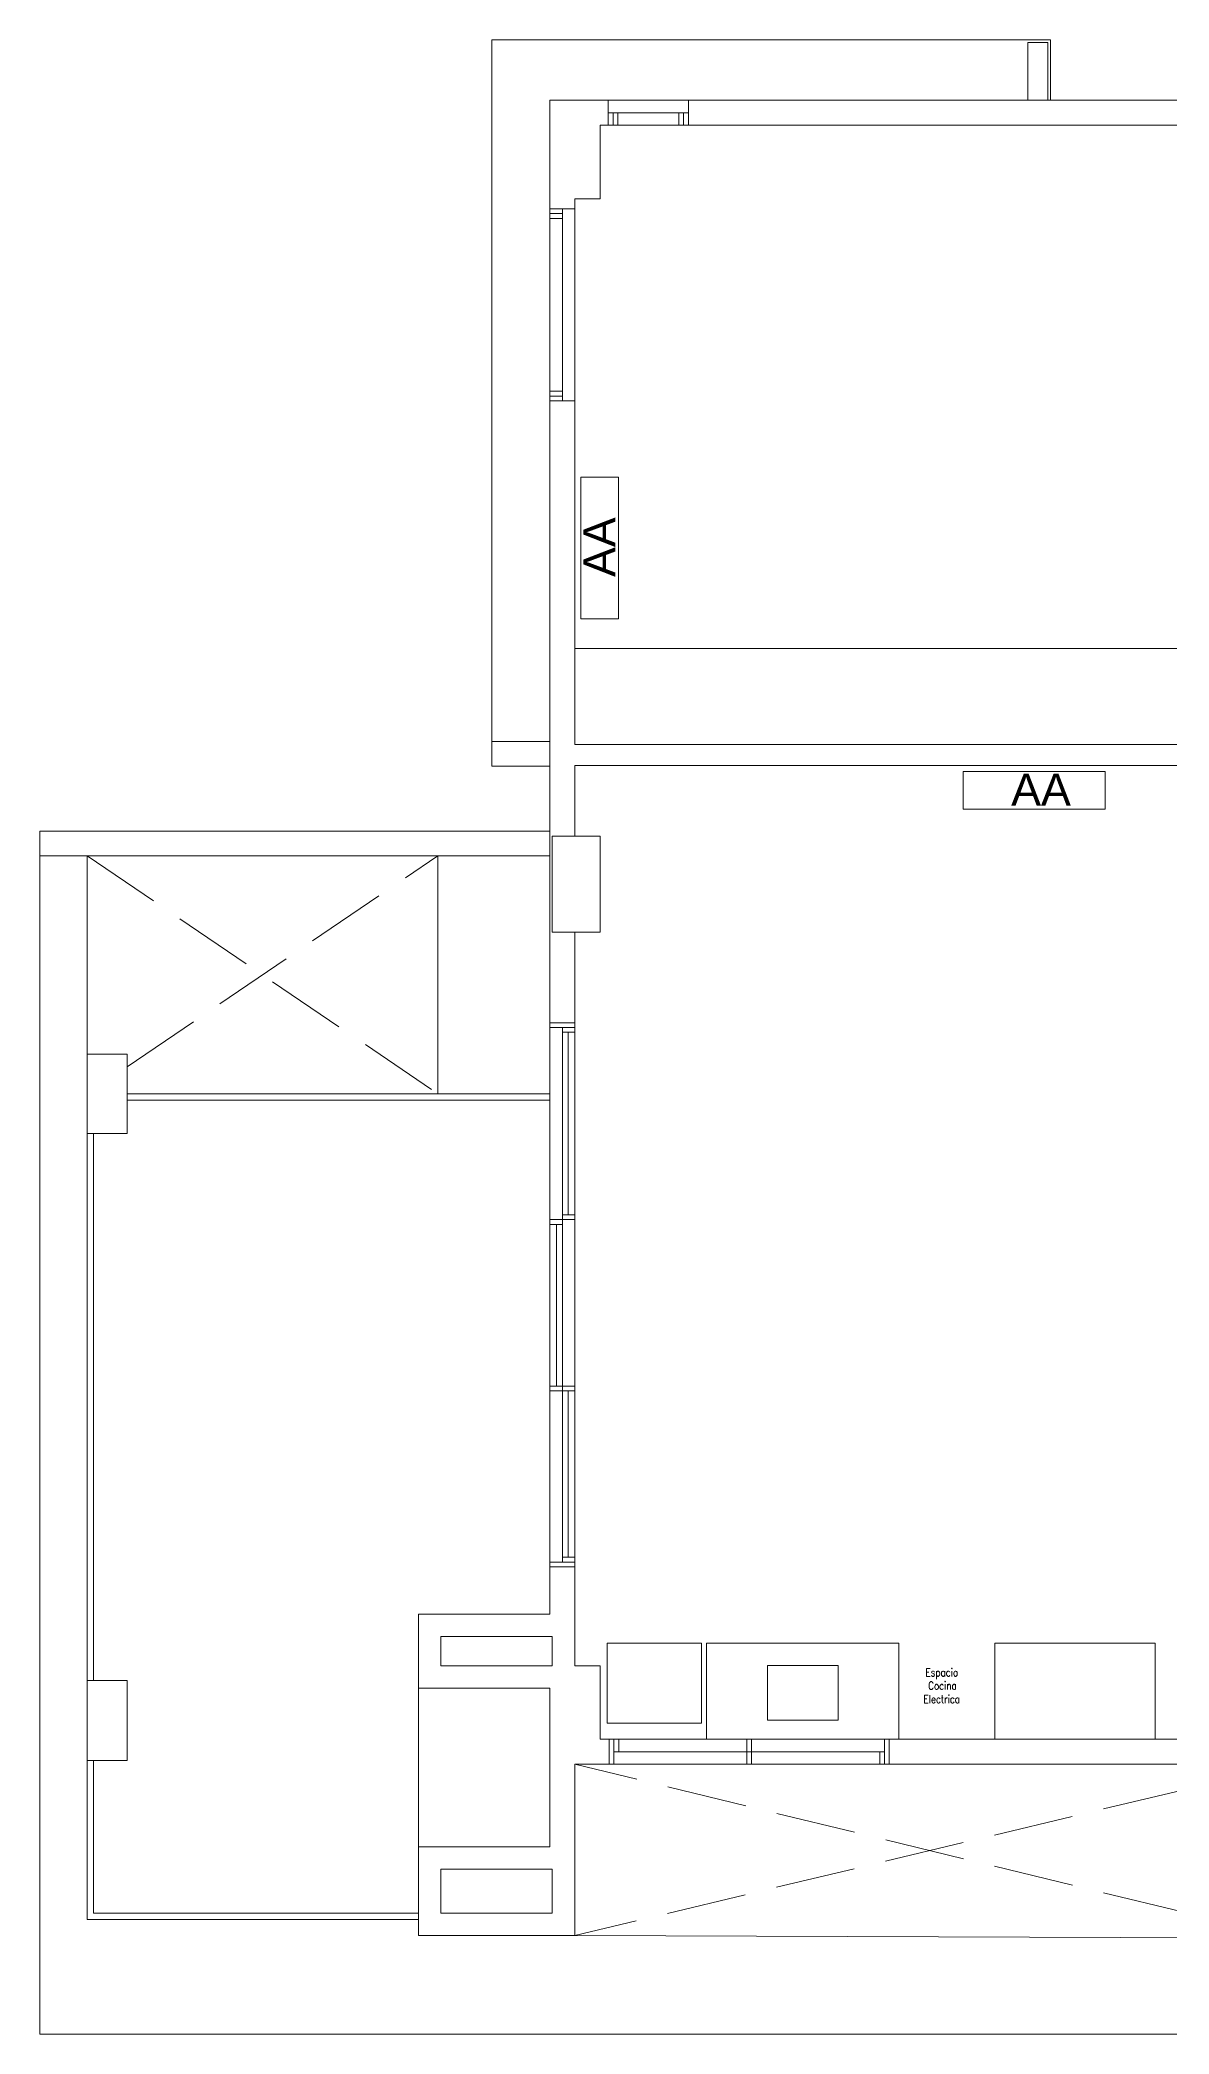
# Model space of a CAD drawing. Header units: millimetres. Extents: x 917 to 1168, y -421 to -23.
# Drawn here: x 996.27 to 1003.32, y -242.46 to -230 of the extents above; entities that cross this region are included whole.
import ezdxf

# ---------------------------------------------------------------- set-up
doc = ezdxf.new("R2010")
doc.units = ezdxf.units.MM
doc.header["$LTSCALE"] = 0.1
doc.linetypes.add('CONTINUA', pattern=[0])
doc.linetypes.add('DASHED', pattern=[0.7, 0.5, -0.2])
doc.layers.get('0').update_dxf_attribs({"lineweight": 5})
doc.layers.add('Arq-Equipamiento', color=250, linetype='Continuous', lineweight=5)
doc.styles.add('Romans 1.50', font='romans.shx', dxfattribs={"width": 0.8, "height": 0.15})
doc.styles.get("Standard").update_dxf_attribs({"font": 'arial.ttf'})

# ---------------------------------------------------------------- blocks, each defined once
blk = doc.blocks.new('2-3y4P F')
at = {"color": 8, "lineweight": 18}
for p, q in [((739.765, -260.637), (736.432, -260.637)), ((736.432, -260.637), (736.432, -265.02)), ((739.92, -260.637), (739.765, -260.637)), ((739.905, -260.652), (739.78, -260.652)), ((739.78, -260.652), (739.78, -261.014)), ((739.905, -260.652), (739.905, -261.014)), ((739.92, -261.014), (739.92, -260.637)), ((736.794, -261.014), (736.794, -261.692)), ((737.159, -261.014), (736.794, -261.014)), ((737.159, -261.092), (737.159, -261.014)), ((737.159, -261.014), (737.659, -261.014)), ((740.75, -261.014), (737.659, -261.014)), ((737.659, -261.014), (737.659, -261.092)), ((737.159, -261.092), (737.189, -261.092)), ((737.159, -261.17), (737.159, -261.092)), ((737.189, -261.092), (737.219, -261.092)), ((737.189, -261.17), (737.189, -261.092)), ((737.189, -261.092), (737.189, -261.17)), ((737.219, -261.092), (737.599, -261.092)), ((737.219, -261.107), (737.219, -261.092)), ((737.219, -261.092), (737.219, -261.17)), ((737.599, -261.092), (737.599, -261.107)), ((737.599, -261.092), (737.629, -261.092)), ((737.599, -261.17), (737.599, -261.092)), ((737.629, -261.092), (737.629, -261.17)), ((737.629, -261.092), (737.659, -261.092)), ((737.629, -261.17), (737.629, -261.092)), ((737.659, -261.092), (737.659, -261.17)), ((737.108, -261.63), (737.108, -261.17)), ((737.108, -261.17), (737.159, -261.17)), ((737.189, -261.17), (737.159, -261.17)), ((737.219, -261.17), (737.189, -261.17)), ((737.219, -261.17), (737.599, -261.17)), ((737.629, -261.17), (737.599, -261.17)), ((737.659, -261.17), (737.629, -261.17)), ((737.659, -261.17), (740.805, -261.17)), ((736.95, -261.63), (737.108, -261.63)), ((736.95, -261.692), (736.95, -261.63)), ((736.794, -261.692), (736.794, -261.722)), ((736.872, -261.692), (736.794, -261.692)), ((736.794, -261.722), (736.794, -261.752)), ((736.872, -261.722), (736.794, -261.722)), ((736.794, -261.722), (736.872, -261.722)), ((736.794, -261.752), (736.872, -261.752)), ((736.794, -262.832), (736.794, -261.752)), ((736.872, -261.752), (736.857, -261.752)), ((736.872, -261.692), (736.95, -261.692)), ((736.872, -261.722), (736.872, -261.692)), ((736.872, -261.752), (736.872, -261.722)), ((736.872, -262.832), (736.872, -261.752)), ((736.95, -261.692), (736.95, -262.892)), ((736.794, -262.832), (736.794, -262.862)), ((736.872, -262.832), (736.794, -262.832)), ((736.794, -262.862), (736.872, -262.862)), ((736.794, -262.862), (736.794, -262.892)), ((736.872, -262.862), (736.794, -262.862)), ((736.794, -262.892), (736.794, -267.317)), ((736.794, -262.892), (736.872, -262.892)), ((736.857, -262.832), (736.872, -262.832)), ((736.872, -262.862), (736.872, -262.832)), ((736.872, -262.892), (736.872, -262.862)), ((736.95, -262.892), (736.872, -262.892)), ((736.95, -265.038), (736.95, -262.892)), ((740.829, -264.438), (736.95, -264.438)), ((736.794, -265.02), (736.432, -265.02)), ((736.432, -265.02), (736.432, -265.175)), ((740.829, -265.038), (736.95, -265.038)), ((736.432, -265.175), (736.794, -265.175)), ((736.95, -265.611), (736.95, -265.17)), ((736.95, -265.17), (740.799, -265.17)), ((733.609, -265.58), (736.794, -265.58)), ((733.609, -265.735), (733.609, -265.58)), ((736.809, -265.611), (736.808, -265.611)), ((736.808, -265.611), (736.808, -266.211)), ((736.808, -266.211), (736.808, -265.611)), ((736.808, -265.611), (736.95, -265.611)), ((736.934, -265.611), (736.809, -265.611)), ((736.935, -265.611), (736.934, -265.611)), ((736.947, -265.611), (736.935, -265.611)), ((736.948, -265.611), (736.947, -265.611)), ((736.95, -265.611), (736.948, -265.611)), ((737.108, -265.611), (736.95, -265.611)), ((737.108, -266.211), (737.108, -265.611)), ((736.794, -265.735), (733.609, -265.735)), ((733.609, -273.096), (733.609, -265.735)), ((733.904, -266.974), (733.904, -265.735)), ((736.094, -267.221), (736.094, -265.735)), ((736.808, -266.211), (736.809, -266.211)), ((736.95, -266.211), (736.808, -266.211)), ((736.809, -266.211), (736.934, -266.211)), ((736.934, -266.211), (736.935, -266.211)), ((736.935, -266.211), (736.947, -266.211)), ((736.947, -266.211), (736.948, -266.211)), ((736.948, -266.211), (736.95, -266.211)), ((736.95, -266.211), (737.108, -266.211)), ((736.95, -267.317), (736.95, -266.211)), ((736.794, -266.807), (736.794, -266.777)), ((736.794, -266.777), (736.95, -266.777)), ((736.95, -266.807), (736.794, -266.807)), ((736.794, -266.807), (736.794, -268.007)), ((736.872, -266.837), (736.872, -266.807)), ((736.872, -266.807), (736.95, -266.807)), ((736.95, -266.837), (736.872, -266.837)), ((736.872, -266.837), (736.872, -267.977)), ((736.893, -266.837), (736.908, -266.837)), ((736.908, -266.837), (736.908, -267.977)), ((736.95, -266.777), (736.95, -266.807)), ((736.95, -266.807), (736.95, -266.837)), ((736.95, -267.977), (736.95, -266.837)), ((734.154, -266.974), (733.904, -266.974)), ((733.904, -266.974), (733.904, -267.469)), ((734.154, -267.469), (734.154, -266.974)), ((734.154, -267.221), (736.794, -267.221)), ((734.154, -267.261), (736.794, -267.261)), ((733.904, -267.469), (734.154, -267.469)), ((733.904, -270.886), (733.904, -267.469)), ((733.944, -270.886), (733.944, -267.469)), ((736.794, -268.037), (736.794, -268.007)), ((736.794, -268.007), (736.872, -268.007)), ((736.872, -268.007), (736.872, -267.977)), ((736.872, -267.977), (736.95, -267.977)), ((736.872, -268.007), (736.872, -268.037)), ((736.95, -268.007), (736.872, -268.007)), ((736.908, -267.977), (736.893, -267.977)), ((736.95, -267.977), (736.95, -268.007)), ((736.95, -269.047), (736.95, -268.007)), ((736.872, -268.037), (736.794, -268.037)), ((736.794, -268.037), (736.794, -269.047)), ((736.836, -269.047), (736.836, -268.037)), ((736.836, -268.037), (736.852, -268.037)), ((736.872, -269.047), (736.872, -268.037)), ((736.794, -269.077), (736.794, -269.047)), ((736.794, -269.047), (736.872, -269.047)), ((736.872, -269.077), (736.794, -269.077)), ((736.794, -269.077), (736.794, -270.147)), ((736.852, -269.047), (736.836, -269.047)), ((736.872, -269.047), (736.872, -269.077)), ((736.872, -269.077), (736.872, -269.047)), ((736.872, -269.047), (736.95, -269.047)), ((736.95, -269.077), (736.872, -269.077)), ((736.872, -269.077), (736.872, -270.117)), ((736.909, -270.117), (736.909, -269.077)), ((736.909, -269.077), (736.924, -269.077)), ((736.95, -269.047), (736.95, -269.077)), ((736.95, -270.117), (736.95, -269.077)), ((736.872, -270.147), (736.872, -270.117)), ((736.872, -270.117), (736.95, -270.117)), ((736.924, -270.117), (736.909, -270.117)), ((736.95, -270.117), (736.95, -270.147)), ((736.794, -270.177), (736.794, -270.147)), ((736.794, -270.147), (736.95, -270.147)), ((736.794, -270.177), (736.794, -270.472)), ((736.95, -270.177), (736.794, -270.177)), ((736.95, -270.147), (736.872, -270.147)), ((736.95, -270.147), (736.95, -270.177)), ((736.95, -270.796), (736.95, -270.177)), ((735.973, -270.472), (736.794, -270.472)), ((735.973, -270.935), (735.973, -270.472)), ((736.809, -270.612), (736.113, -270.612)), ((736.113, -270.612), (736.113, -270.795)), ((736.809, -270.795), (736.809, -270.612)), ((737.773, -271.254), (737.773, -270.654)), ((737.773, -270.654), (738.974, -270.654)), ((738.974, -270.654), (738.974, -271.254)), ((739.574, -271.254), (739.574, -270.654)), ((739.574, -270.654), (740.574, -270.654)), ((740.574, -270.654), (740.574, -271.254)), ((736.113, -270.795), (736.809, -270.795)), ((737.108, -270.796), (736.95, -270.796)), ((737.108, -271.254), (737.108, -270.796)), ((738.154, -270.794), (738.154, -271.134)), ((738.594, -270.794), (738.154, -270.794)), ((738.594, -271.134), (738.594, -270.794)), ((734.154, -270.886), (733.904, -270.886)), ((733.904, -270.886), (733.904, -271.386)), ((734.154, -271.386), (734.154, -270.886)), ((735.973, -270.935), (736.794, -270.935)), ((735.973, -270.935), (735.973, -271.926)), ((736.794, -270.935), (736.794, -271.926)), ((738.154, -271.134), (738.594, -271.134)), ((737.164, -271.254), (737.108, -271.254)), ((737.164, -271.254), (737.194, -271.254)), ((737.164, -271.41), (737.164, -271.254)), ((737.194, -271.254), (737.194, -271.41)), ((737.194, -271.254), (737.224, -271.254)), ((737.194, -271.332), (737.194, -271.254)), ((737.224, -271.332), (737.194, -271.332)), ((737.224, -271.254), (738.024, -271.254)), ((737.224, -271.274), (737.224, -271.254)), ((737.224, -271.254), (737.224, -271.332)), ((737.224, -271.332), (738.024, -271.332)), ((738.024, -271.254), (738.024, -271.274)), ((738.024, -271.254), (738.054, -271.254)), ((738.024, -271.332), (738.024, -271.254)), ((738.024, -271.332), (738.054, -271.332)), ((738.024, -271.41), (738.024, -271.332)), ((738.054, -271.332), (738.024, -271.332)), ((738.884, -271.254), (738.054, -271.254)), ((738.054, -271.254), (738.054, -271.332)), ((738.054, -271.332), (738.854, -271.332)), ((738.054, -271.352), (738.054, -271.332)), ((738.054, -271.332), (738.054, -271.41)), ((738.854, -271.332), (738.854, -271.352)), ((738.854, -271.332), (738.884, -271.332)), ((738.854, -271.41), (738.854, -271.332)), ((738.884, -271.254), (738.914, -271.254)), ((738.884, -271.41), (738.884, -271.254)), ((738.884, -271.332), (738.884, -271.41)), ((741.474, -271.254), (738.914, -271.254)), ((738.914, -271.254), (738.914, -271.41)), ((733.904, -271.386), (734.154, -271.386)), ((733.904, -272.381), (733.904, -271.386)), ((733.944, -272.341), (733.944, -271.386)), ((736.949, -271.41), (737.164, -271.41)), ((736.949, -272.481), (736.949, -271.41)), ((737.194, -271.41), (737.164, -271.41)), ((737.194, -271.41), (738.024, -271.41)), ((738.054, -271.41), (738.024, -271.41)), ((738.054, -271.41), (738.854, -271.41)), ((738.884, -271.41), (738.854, -271.41)), ((738.914, -271.41), (738.884, -271.41)), ((738.914, -271.41), (741.418, -271.41)), ((735.973, -271.926), (735.973, -272.481)), ((736.794, -271.926), (735.973, -271.926)), ((736.113, -272.341), (736.113, -272.066)), ((736.113, -272.066), (736.809, -272.066)), ((736.809, -272.066), (736.809, -272.341)), ((735.973, -272.341), (733.944, -272.341)), ((736.809, -272.341), (736.113, -272.341)), ((735.973, -272.381), (733.904, -272.381)), ((735.973, -272.481), (736.949, -272.481)), ((736.949, -272.481), (741.418, -272.496)), ((745.437, -273.096), (733.609, -273.096))]:
    blk.add_line(p, q, dxfattribs=at)
at = {"color": 8, "linetype": 'DASHED', "lineweight": 18, "ltscale": 10}
for p, q in [((733.904, -265.735), (736.094, -267.221)), ((734.154, -267.052), (736.094, -265.735)), ((741.418, -271.41), (736.949, -272.481)), ((741.418, -272.496), (736.949, -271.41))]:
    blk.add_line(p, q, dxfattribs=at)
at = {"color": 8, "lineweight": 18}
blk.add_lwpolyline([(737.742, -270.654), (737.152, -270.654), (737.152, -271.154), (737.742, -271.154)], close=True, dxfattribs=at)
at = {"layer": 'Arq-Equipamiento', "color": 8, "linetype": 'CONTINUA', "lineweight": 18}
for points in [[(737.223, -263.368), (736.988, -263.368), (736.988, -264.253), (737.223, -264.253)], [(740.262, -265.207), (739.376, -265.207), (739.376, -265.443), (740.262, -265.443)]]:
    blk.add_lwpolyline(points, close=True, dxfattribs=at)
at = {"color": 8, "lineweight": 18, "style": 'Romans 1.50', "width": 0.8}
for s, p in [('Espacio', (739.14, -270.861)), ('Electrica', (739.128, -271.028)), ('Cocina', (739.157, -270.944))]:
    blk.add_text(s, height=0.05, dxfattribs=at).set_placement(p)
at = {"color": 8, "lineweight": 18, "insert": (737.003, -263.992), "char_height": 0.2, "attachment_point": 1, "rotation": 90}
blk.add_mtext_dynamic_manual_height_columns('AA', width=1, gutter_width=12.5, heights=[0], dxfattribs=at)
at = {"color": 8, "lineweight": 18, "insert": (740.048, -265.22), "char_height": 0.2, "attachment_point": 3}
blk.add_mtext_dynamic_manual_height_columns('AA', width=1, gutter_width=12.5, heights=[0], dxfattribs=at)

msp = doc.modelspace()

# ---------------------------------------------------------------- block references
at = {"color": 2, "linetype": 'CONTINUA', "lineweight": 13}
msp.add_blockref('2-3y4P F', (262.657, 30.635), dxfattribs=at)

doc.saveas('drawing.dxf')
